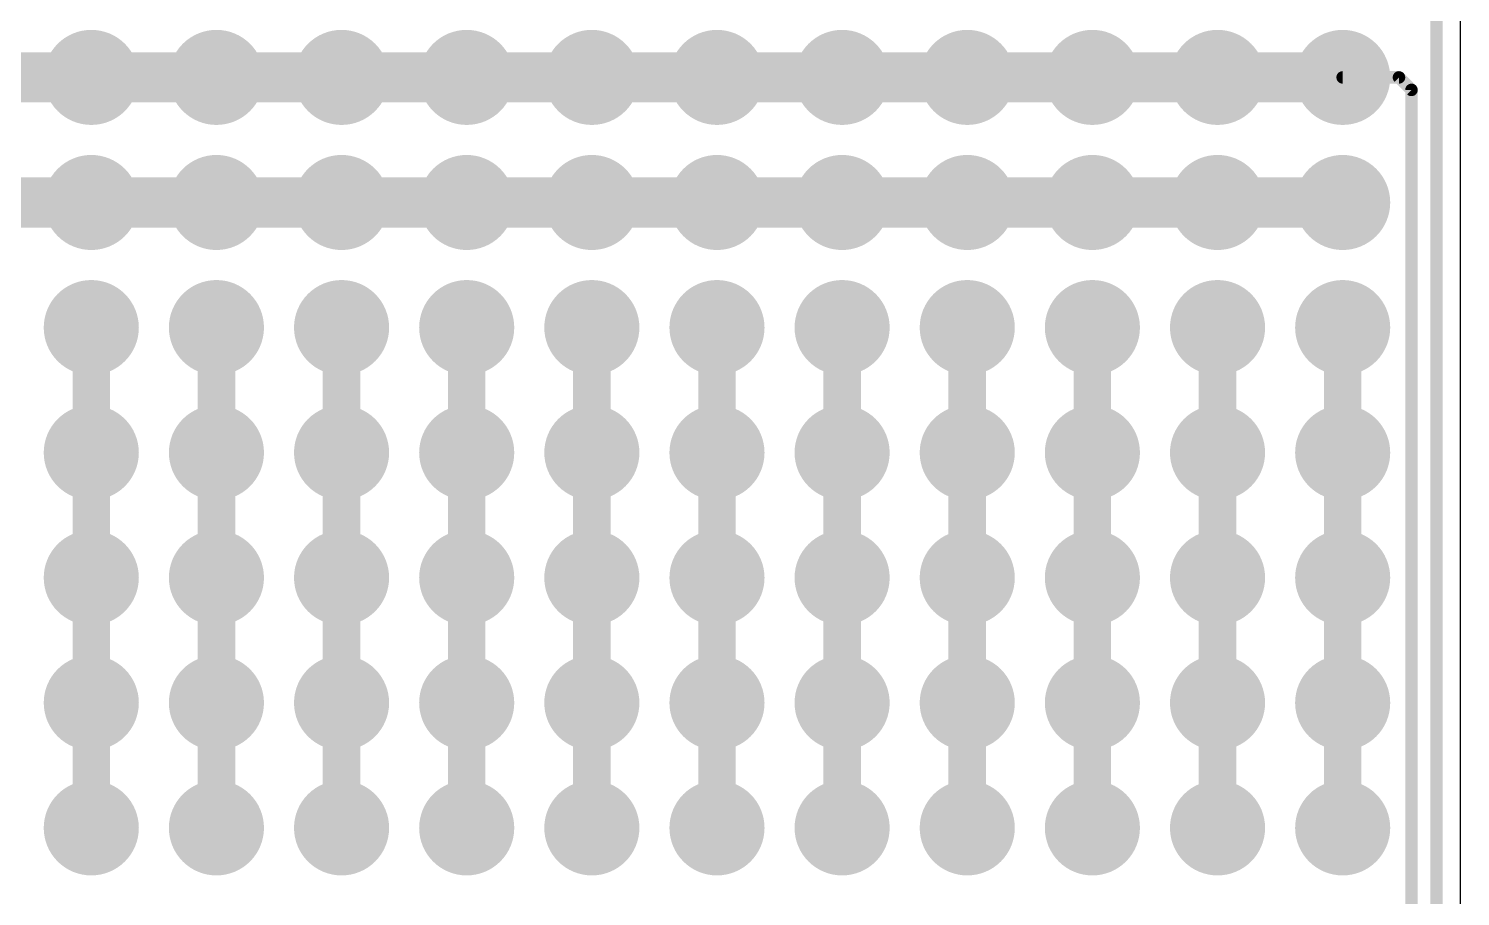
# Model space of a CAD drawing. Extents: x 0 to 65, y 0 to 56.5.
# Drawn here: x 35.94 to 65, y 25.28 to 42.9 of the extents above; entities that cross this region are included whole.
import ezdxf

# ---------------------------------------------------------------- set-up
doc = ezdxf.new("R2010")
doc.units = 0
for name, color, linetype in [('1', 12, 'CONTINUOUS'), ('16', 132, 'CONTINUOUS'), ('18', 110, 'CONTINUOUS'), ('20', 40, 'CONTINUOUS'), ('21', 253, 'CONTINUOUS'), ('30', 253, 'CONTINUOUS')]:
    doc.layers.add(name, color=color, linetype=linetype)

# ---------------------------------------------------------------- blocks, each defined once
blk = doc.blocks.new('RECT')
blk.add_solid([(-0.5, -0.5), (0.5, -0.5), (-0.5, 0.5), (0.5, 0.5)])
blk = doc.blocks.new('ROUNDV')
at = {"const_width": 0.5}
blk.add_lwpolyline([(0, -0.25, 1), (0, 0.25, 1), (0, -0.25)], format="xyb", dxfattribs=at)

msp = doc.modelspace()

# ---------------------------------------------------------------- linework, layer by layer
at = {"layer": '1', "const_width": 0.254}
for points in [[(64.516, 7.62), (64.516, 43.688)], [(63.754, 41.91), (62.611, 41.91)], [(64.008, 41.656), (63.754, 41.91)], [(64.008, 8.382), (64.008, 41.656)]]:
    msp.add_lwpolyline(points, dxfattribs=at)
at = {"layer": '1', "const_width": 0.127}
for points in [[(62.611, 41.9735, 1), (62.611, 41.8465)], [(63.7989, 41.9549, 1), (63.7091, 41.8651)], [(63.754, 41.8465, 1), (63.754, 41.9735)], [(64.0715, 41.656, 1), (63.9445, 41.656)], [(63.9631, 41.6111, 1), (64.0529, 41.7009)]]:
    msp.add_lwpolyline(points, format="xyb", dxfattribs=at)
at = {"layer": '16'}
for points, const_width in [([(64.516, 43.053), (64.516, 7.62)], 0.254), ([(34.671, 41.91), (37.211, 41.91)], 0.8128), ([(37.211, 41.91), (39.751, 41.91)], 0.8128), ([(39.751, 41.91), (42.291, 41.91)], 0.8128), ([(42.291, 41.91), (44.831, 41.91)], 0.8128), ([(47.371, 41.91), (44.831, 41.91)], 0.8128), ([(47.371, 41.91), (49.911, 41.91)], 0.8128), ([(49.911, 41.91), (52.451, 41.91)], 0.8128), ([(52.451, 41.91), (54.991, 41.91)], 0.8128), ([(54.991, 41.91), (57.531, 41.91)], 0.8128), ([(57.531, 41.91), (60.071, 41.91)], 0.8128), ([(60.071, 41.91), (62.611, 41.91)], 0.8128), ([(37.211, 39.37), (34.671, 39.37)], 0.8128), ([(39.751, 39.37), (37.211, 39.37)], 0.8128), ([(42.291, 39.37), (39.751, 39.37)], 0.8128), ([(44.831, 39.37), (42.291, 39.37)], 0.8128), ([(47.371, 39.37), (44.831, 39.37)], 0.8128), ([(49.911, 39.37), (47.371, 39.37)], 0.8128), ([(52.451, 39.37), (49.911, 39.37)], 0.8128), ([(54.991, 39.37), (52.451, 39.37)], 0.8128), ([(57.531, 39.37), (54.991, 39.37)], 0.8128), ([(60.071, 39.37), (57.531, 39.37)], 0.8128), ([(62.611, 39.37), (60.071, 39.37)], 0.8128), ([(37.211, 36.83), (37.211, 34.29)], 0.6096), ([(39.751, 36.83), (39.751, 34.29)], 0.6096), ([(42.291, 36.83), (42.291, 34.29)], 0.6096), ([(44.831, 36.83), (44.831, 34.29)], 0.6096), ([(47.371, 36.83), (47.371, 34.29)], 0.6096), ([(49.911, 36.83), (49.911, 34.29)], 0.6096), ([(52.451, 36.83), (52.451, 34.29)], 0.6096), ([(54.991, 36.83), (54.991, 34.29)], 0.6096), ([(57.531, 36.83), (57.531, 34.29)], 0.6096), ([(60.071, 36.83), (60.071, 34.29)], 0.6096), ([(62.611, 36.83), (62.611, 34.29)], 0.6096), ([(37.211, 34.29), (37.211, 31.75)], 0.6096), ([(39.751, 34.29), (39.751, 31.75)], 0.6096), ([(42.291, 34.29), (42.291, 31.75)], 0.6096), ([(44.831, 34.29), (44.831, 31.75)], 0.6096), ([(47.371, 34.29), (47.371, 31.75)], 0.6096), ([(49.911, 34.29), (49.911, 31.75)], 0.6096), ([(52.451, 34.29), (52.451, 31.75)], 0.6096), ([(54.991, 34.29), (54.991, 31.75)], 0.6096), ([(57.531, 34.29), (57.531, 31.75)], 0.6096), ([(60.071, 34.29), (60.071, 31.75)], 0.6096), ([(62.611, 34.29), (62.611, 31.75)], 0.6096), ([(37.211, 31.75), (37.211, 29.21)], 0.6096), ([(39.751, 31.75), (39.751, 29.21)], 0.6096), ([(42.291, 31.75), (42.291, 29.21)], 0.6096), ([(44.831, 31.75), (44.831, 29.21)], 0.6096), ([(47.371, 31.75), (47.371, 29.21)], 0.6096), ([(49.911, 31.75), (49.911, 29.21)], 0.6096), ([(52.451, 31.75), (52.451, 29.21)], 0.6096), ([(54.991, 31.75), (54.991, 29.21)], 0.6096), ([(57.531, 31.75), (57.531, 29.21)], 0.6096), ([(60.071, 31.75), (60.071, 29.21)], 0.6096), ([(62.611, 31.75), (62.611, 29.21)], 0.6096), ([(37.211, 29.21), (37.211, 26.67)], 0.6096), ([(39.751, 29.21), (39.751, 26.67)], 0.6096), ([(42.291, 29.21), (42.291, 26.67)], 0.6096), ([(44.831, 29.21), (44.831, 26.67)], 0.6096), ([(47.371, 29.21), (47.371, 26.67)], 0.6096), ([(49.911, 29.21), (49.911, 26.67)], 0.6096), ([(52.451, 29.21), (52.451, 26.67)], 0.6096), ([(54.991, 29.21), (54.991, 26.67)], 0.6096), ([(57.531, 29.21), (57.531, 26.67)], 0.6096), ([(60.071, 29.21), (60.071, 26.67)], 0.6096), ([(62.611, 29.21), (62.611, 26.67)], 0.6096)]:
    msp.add_lwpolyline(points, dxfattribs=dict(at, const_width=const_width))
for points, const_width in [([(37.211, 42.1132, 1), (37.211, 41.7068)], 0.4064), ([(37.211, 41.7068, 1), (37.211, 42.1132)], 0.4064), ([(39.751, 42.1132, 1), (39.751, 41.7068)], 0.4064), ([(39.751, 41.7068, 1), (39.751, 42.1132)], 0.4064), ([(42.291, 42.1132, 1), (42.291, 41.7068)], 0.4064), ([(42.291, 41.7068, 1), (42.291, 42.1132)], 0.4064), ([(44.831, 42.1132, 1), (44.831, 41.7068)], 0.4064), ([(44.831, 41.7068, 1), (44.831, 42.1132)], 0.4064), ([(47.371, 42.1132, 1), (47.371, 41.7068)], 0.4064), ([(47.371, 41.7068, 1), (47.371, 42.1132)], 0.4064), ([(49.911, 42.1132, 1), (49.911, 41.7068)], 0.4064), ([(49.911, 41.7068, 1), (49.911, 42.1132)], 0.4064), ([(52.451, 42.1132, 1), (52.451, 41.7068)], 0.4064), ([(52.451, 41.7068, 1), (52.451, 42.1132)], 0.4064), ([(54.991, 42.1132, 1), (54.991, 41.7068)], 0.4064), ([(54.991, 41.7068, 1), (54.991, 42.1132)], 0.4064), ([(57.531, 42.1132, 1), (57.531, 41.7068)], 0.4064), ([(57.531, 41.7068, 1), (57.531, 42.1132)], 0.4064), ([(60.071, 42.1132, 1), (60.071, 41.7068)], 0.4064), ([(60.071, 41.7068, 1), (60.071, 42.1132)], 0.4064), ([(62.611, 41.7068, 1), (62.611, 42.1132)], 0.4064), ([(37.211, 39.5732, 1), (37.211, 39.1668)], 0.4064), ([(37.211, 39.1668, 1), (37.211, 39.5732)], 0.4064), ([(39.751, 39.5732, 1), (39.751, 39.1668)], 0.4064), ([(39.751, 39.1668, 1), (39.751, 39.5732)], 0.4064), ([(42.291, 39.5732, 1), (42.291, 39.1668)], 0.4064), ([(42.291, 39.1668, 1), (42.291, 39.5732)], 0.4064), ([(44.831, 39.5732, 1), (44.831, 39.1668)], 0.4064), ([(44.831, 39.1668, 1), (44.831, 39.5732)], 0.4064), ([(47.371, 39.5732, 1), (47.371, 39.1668)], 0.4064), ([(47.371, 39.1668, 1), (47.371, 39.5732)], 0.4064), ([(49.911, 39.5732, 1), (49.911, 39.1668)], 0.4064), ([(49.911, 39.1668, 1), (49.911, 39.5732)], 0.4064), ([(52.451, 39.5732, 1), (52.451, 39.1668)], 0.4064), ([(52.451, 39.1668, 1), (52.451, 39.5732)], 0.4064), ([(54.991, 39.5732, 1), (54.991, 39.1668)], 0.4064), ([(54.991, 39.1668, 1), (54.991, 39.5732)], 0.4064), ([(57.531, 39.5732, 1), (57.531, 39.1668)], 0.4064), ([(57.531, 39.1668, 1), (57.531, 39.5732)], 0.4064), ([(60.071, 39.5732, 1), (60.071, 39.1668)], 0.4064), ([(60.071, 39.1668, 1), (60.071, 39.5732)], 0.4064), ([(62.611, 39.1668, 1), (62.611, 39.5732)], 0.4064), ([(37.3634, 36.83, 1), (37.0586, 36.83)], 0.3048), ([(39.9034, 36.83, 1), (39.5986, 36.83)], 0.3048), ([(42.4434, 36.83, 1), (42.1386, 36.83)], 0.3048), ([(44.9834, 36.83, 1), (44.6786, 36.83)], 0.3048), ([(47.5234, 36.83, 1), (47.2186, 36.83)], 0.3048), ([(50.0634, 36.83, 1), (49.7586, 36.83)], 0.3048), ([(52.6034, 36.83, 1), (52.2986, 36.83)], 0.3048), ([(55.1434, 36.83, 1), (54.8386, 36.83)], 0.3048), ([(57.6834, 36.83, 1), (57.3786, 36.83)], 0.3048), ([(60.2234, 36.83, 1), (59.9186, 36.83)], 0.3048), ([(62.7634, 36.83, 1), (62.4586, 36.83)], 0.3048), ([(37.3634, 34.29, 1), (37.0586, 34.29)], 0.3048), ([(39.9034, 34.29, 1), (39.5986, 34.29)], 0.3048), ([(42.4434, 34.29, 1), (42.1386, 34.29)], 0.3048), ([(44.9834, 34.29, 1), (44.6786, 34.29)], 0.3048), ([(47.5234, 34.29, 1), (47.2186, 34.29)], 0.3048), ([(50.0634, 34.29, 1), (49.7586, 34.29)], 0.3048), ([(52.6034, 34.29, 1), (52.2986, 34.29)], 0.3048), ([(55.1434, 34.29, 1), (54.8386, 34.29)], 0.3048), ([(57.6834, 34.29, 1), (57.3786, 34.29)], 0.3048), ([(60.2234, 34.29, 1), (59.9186, 34.29)], 0.3048), ([(62.7634, 34.29, 1), (62.4586, 34.29)], 0.3048), ([(37.0586, 34.29, 1), (37.3634, 34.29)], 0.3048), ([(39.5986, 34.29, 1), (39.9034, 34.29)], 0.3048), ([(42.1386, 34.29, 1), (42.4434, 34.29)], 0.3048), ([(44.6786, 34.29, 1), (44.9834, 34.29)], 0.3048), ([(47.2186, 34.29, 1), (47.5234, 34.29)], 0.3048), ([(49.7586, 34.29, 1), (50.0634, 34.29)], 0.3048), ([(52.2986, 34.29, 1), (52.6034, 34.29)], 0.3048), ([(54.8386, 34.29, 1), (55.1434, 34.29)], 0.3048), ([(57.3786, 34.29, 1), (57.6834, 34.29)], 0.3048), ([(59.9186, 34.29, 1), (60.2234, 34.29)], 0.3048), ([(62.4586, 34.29, 1), (62.7634, 34.29)], 0.3048), ([(37.3634, 31.75, 1), (37.0586, 31.75)], 0.3048), ([(39.9034, 31.75, 1), (39.5986, 31.75)], 0.3048), ([(42.4434, 31.75, 1), (42.1386, 31.75)], 0.3048), ([(44.9834, 31.75, 1), (44.6786, 31.75)], 0.3048), ([(47.5234, 31.75, 1), (47.2186, 31.75)], 0.3048), ([(50.0634, 31.75, 1), (49.7586, 31.75)], 0.3048), ([(52.6034, 31.75, 1), (52.2986, 31.75)], 0.3048), ([(55.1434, 31.75, 1), (54.8386, 31.75)], 0.3048), ([(57.6834, 31.75, 1), (57.3786, 31.75)], 0.3048), ([(60.2234, 31.75, 1), (59.9186, 31.75)], 0.3048), ([(62.7634, 31.75, 1), (62.4586, 31.75)], 0.3048), ([(37.0586, 31.75, 1), (37.3634, 31.75)], 0.3048), ([(39.5986, 31.75, 1), (39.9034, 31.75)], 0.3048), ([(42.1386, 31.75, 1), (42.4434, 31.75)], 0.3048), ([(44.6786, 31.75, 1), (44.9834, 31.75)], 0.3048), ([(47.2186, 31.75, 1), (47.5234, 31.75)], 0.3048), ([(49.7586, 31.75, 1), (50.0634, 31.75)], 0.3048), ([(52.2986, 31.75, 1), (52.6034, 31.75)], 0.3048), ([(54.8386, 31.75, 1), (55.1434, 31.75)], 0.3048), ([(57.3786, 31.75, 1), (57.6834, 31.75)], 0.3048), ([(59.9186, 31.75, 1), (60.2234, 31.75)], 0.3048), ([(62.4586, 31.75, 1), (62.7634, 31.75)], 0.3048), ([(37.3634, 29.21, 1), (37.0586, 29.21)], 0.3048), ([(37.0586, 29.21, 1), (37.3634, 29.21)], 0.3048), ([(39.9034, 29.21, 1), (39.5986, 29.21)], 0.3048), ([(39.5986, 29.21, 1), (39.9034, 29.21)], 0.3048), ([(42.4434, 29.21, 1), (42.1386, 29.21)], 0.3048), ([(42.1386, 29.21, 1), (42.4434, 29.21)], 0.3048), ([(44.9834, 29.21, 1), (44.6786, 29.21)], 0.3048), ([(44.6786, 29.21, 1), (44.9834, 29.21)], 0.3048), ([(47.5234, 29.21, 1), (47.2186, 29.21)], 0.3048), ([(47.2186, 29.21, 1), (47.5234, 29.21)], 0.3048), ([(50.0634, 29.21, 1), (49.7586, 29.21)], 0.3048), ([(49.7586, 29.21, 1), (50.0634, 29.21)], 0.3048), ([(52.6034, 29.21, 1), (52.2986, 29.21)], 0.3048), ([(52.2986, 29.21, 1), (52.6034, 29.21)], 0.3048), ([(55.1434, 29.21, 1), (54.8386, 29.21)], 0.3048), ([(54.8386, 29.21, 1), (55.1434, 29.21)], 0.3048), ([(57.6834, 29.21, 1), (57.3786, 29.21)], 0.3048), ([(57.3786, 29.21, 1), (57.6834, 29.21)], 0.3048), ([(60.2234, 29.21, 1), (59.9186, 29.21)], 0.3048), ([(59.9186, 29.21, 1), (60.2234, 29.21)], 0.3048), ([(62.7634, 29.21, 1), (62.4586, 29.21)], 0.3048), ([(62.4586, 29.21, 1), (62.7634, 29.21)], 0.3048), ([(37.0586, 26.67, 1), (37.3634, 26.67)], 0.3048), ([(39.5986, 26.67, 1), (39.9034, 26.67)], 0.3048), ([(42.1386, 26.67, 1), (42.4434, 26.67)], 0.3048), ([(44.6786, 26.67, 1), (44.9834, 26.67)], 0.3048), ([(47.2186, 26.67, 1), (47.5234, 26.67)], 0.3048), ([(49.7586, 26.67, 1), (50.0634, 26.67)], 0.3048), ([(52.2986, 26.67, 1), (52.6034, 26.67)], 0.3048), ([(54.8386, 26.67, 1), (55.1434, 26.67)], 0.3048), ([(57.3786, 26.67, 1), (57.6834, 26.67)], 0.3048), ([(59.9186, 26.67, 1), (60.2234, 26.67)], 0.3048), ([(62.4586, 26.67, 1), (62.7634, 26.67)], 0.3048)]:
    msp.add_lwpolyline(points, format="xyb", dxfattribs=dict(at, const_width=const_width))
at = {"layer": '20'}
msp.add_line((65, 3), (65, 53.5), dxfattribs=at)
at = {"layer": '21'}
for points, const_width in [([(6.731, 41.91), (62.611, 41.91)], 0.8128), ([(6.731, 39.37), (62.865, 39.37)], 0.8128), ([(37.211, 36.83), (37.211, 26.416)], 0.6096), ([(39.751, 36.83), (39.751, 26.416)], 0.6096), ([(42.291, 36.83), (42.291, 26.416)], 0.6096), ([(44.831, 36.83), (44.831, 26.416)], 0.6096), ([(47.371, 36.83), (47.371, 26.416)], 0.6096), ([(49.911, 36.83), (49.911, 26.416)], 0.6096), ([(52.451, 36.83), (52.451, 26.416)], 0.6096), ([(54.991, 36.83), (54.991, 26.416)], 0.6096), ([(57.531, 36.83), (57.531, 26.416)], 0.6096), ([(60.071, 36.83), (60.071, 26.416)], 0.6096), ([(62.611, 36.83), (62.611, 26.416)], 0.6096)]:
    msp.add_lwpolyline(points, dxfattribs=dict(at, const_width=const_width))
for points, const_width in [([(62.611, 41.7068, 1), (62.611, 42.1132)], 0.4064), ([(62.865, 39.1668, 1), (62.865, 39.5732)], 0.4064), ([(37.3634, 36.83, 1), (37.0586, 36.83)], 0.3048), ([(39.9034, 36.83, 1), (39.5986, 36.83)], 0.3048), ([(42.4434, 36.83, 1), (42.1386, 36.83)], 0.3048), ([(44.9834, 36.83, 1), (44.6786, 36.83)], 0.3048), ([(47.5234, 36.83, 1), (47.2186, 36.83)], 0.3048), ([(50.0634, 36.83, 1), (49.7586, 36.83)], 0.3048), ([(52.6034, 36.83, 1), (52.2986, 36.83)], 0.3048), ([(55.1434, 36.83, 1), (54.8386, 36.83)], 0.3048), ([(57.6834, 36.83, 1), (57.3786, 36.83)], 0.3048), ([(60.2234, 36.83, 1), (59.9186, 36.83)], 0.3048), ([(62.7634, 36.83, 1), (62.4586, 36.83)], 0.3048), ([(37.0586, 26.416, 1), (37.3634, 26.416)], 0.3048), ([(39.5986, 26.416, 1), (39.9034, 26.416)], 0.3048), ([(42.1386, 26.416, 1), (42.4434, 26.416)], 0.3048), ([(44.6786, 26.416, 1), (44.9834, 26.416)], 0.3048), ([(47.2186, 26.416, 1), (47.5234, 26.416)], 0.3048), ([(49.7586, 26.416, 1), (50.0634, 26.416)], 0.3048), ([(52.2986, 26.416, 1), (52.6034, 26.416)], 0.3048), ([(54.8386, 26.416, 1), (55.1434, 26.416)], 0.3048), ([(57.3786, 26.416, 1), (57.6834, 26.416)], 0.3048), ([(59.9186, 26.416, 1), (60.2234, 26.416)], 0.3048), ([(62.4586, 26.416, 1), (62.7634, 26.416)], 0.3048)]:
    msp.add_lwpolyline(points, format="xyb", dxfattribs=dict(at, const_width=const_width))

# ---------------------------------------------------------------- block references
at = {"layer": '18', "xscale": 1.9304, "yscale": 1.9304}
for p in [(37.211, 41.91), (37.211, 41.91), (39.751, 41.91), (39.751, 41.91), (42.291, 41.91), (42.291, 41.91), (44.831, 41.91), (44.831, 41.91), (47.371, 41.91), (47.371, 41.91), (49.911, 41.91), (49.911, 41.91), (52.451, 41.91), (52.451, 41.91), (54.991, 41.91), (54.991, 41.91), (57.531, 41.91), (57.531, 41.91), (60.071, 41.91), (60.071, 41.91), (62.611, 41.91), (62.611, 41.91), (37.211, 39.37), (37.211, 39.37), (39.751, 39.37), (39.751, 39.37), (42.291, 39.37), (42.291, 39.37), (44.831, 39.37), (44.831, 39.37), (47.371, 39.37), (47.371, 39.37), (49.911, 39.37), (49.911, 39.37), (52.451, 39.37), (52.451, 39.37), (54.991, 39.37), (54.991, 39.37), (57.531, 39.37), (57.531, 39.37), (60.071, 39.37), (60.071, 39.37), (62.611, 39.37), (62.611, 39.37), (37.211, 36.83), (37.211, 36.83), (39.751, 36.83), (39.751, 36.83), (42.291, 36.83), (42.291, 36.83), (44.831, 36.83), (44.831, 36.83), (47.371, 36.83), (47.371, 36.83), (49.911, 36.83), (49.911, 36.83), (52.451, 36.83), (52.451, 36.83), (54.991, 36.83), (54.991, 36.83), (57.531, 36.83), (57.531, 36.83), (60.071, 36.83), (60.071, 36.83), (62.611, 36.83), (62.611, 36.83), (37.211, 34.29), (37.211, 34.29), (39.751, 34.29), (39.751, 34.29), (42.291, 34.29), (42.291, 34.29), (44.831, 34.29), (44.831, 34.29), (47.371, 34.29), (47.371, 34.29), (49.911, 34.29), (49.911, 34.29), (52.451, 34.29), (52.451, 34.29), (54.991, 34.29), (54.991, 34.29), (57.531, 34.29), (57.531, 34.29), (60.071, 34.29), (60.071, 34.29), (62.611, 34.29), (62.611, 34.29), (37.211, 31.75), (37.211, 31.75), (39.751, 31.75), (39.751, 31.75), (42.291, 31.75), (42.291, 31.75), (44.831, 31.75), (44.831, 31.75), (47.371, 31.75), (47.371, 31.75), (49.911, 31.75), (49.911, 31.75), (52.451, 31.75), (52.451, 31.75), (54.991, 31.75), (54.991, 31.75), (57.531, 31.75), (57.531, 31.75), (60.071, 31.75), (60.071, 31.75), (62.611, 31.75), (62.611, 31.75), (37.211, 29.21), (37.211, 29.21), (39.751, 29.21), (39.751, 29.21), (42.291, 29.21), (42.291, 29.21), (44.831, 29.21), (44.831, 29.21), (47.371, 29.21), (47.371, 29.21), (49.911, 29.21), (49.911, 29.21), (52.451, 29.21), (52.451, 29.21), (54.991, 29.21), (54.991, 29.21), (57.531, 29.21), (57.531, 29.21), (60.071, 29.21), (60.071, 29.21), (62.611, 29.21), (62.611, 29.21), (37.211, 26.67), (37.211, 26.67), (39.751, 26.67), (39.751, 26.67), (42.291, 26.67), (42.291, 26.67), (44.831, 26.67), (44.831, 26.67), (47.371, 26.67), (47.371, 26.67), (49.911, 26.67), (49.911, 26.67), (52.451, 26.67), (52.451, 26.67), (54.991, 26.67), (54.991, 26.67), (57.531, 26.67), (57.531, 26.67), (60.071, 26.67), (60.071, 26.67), (62.611, 26.67), (62.611, 26.67)]:
    msp.add_blockref('ROUNDV', p, dxfattribs=at)
at = {"layer": '30'}
for p, xscale, yscale in [((34.798, 41.91), 56.896, 1.016), ((34.671, 39.37), 56.642, 1.016), ((37.211, 31.6865), 0.762, 10.541), ((39.751, 31.6865), 0.762, 10.541), ((42.291, 31.6865), 0.762, 10.541), ((44.831, 31.6865), 0.762, 10.541), ((47.371, 31.6865), 0.762, 10.541), ((49.911, 31.6865), 0.762, 10.541), ((52.451, 31.6865), 0.762, 10.541), ((54.991, 31.6865), 0.762, 10.541), ((57.531, 31.6865), 0.762, 10.541), ((60.071, 31.6865), 0.762, 10.541), ((62.611, 31.6865), 0.762, 10.541)]:
    msp.add_blockref('RECT', p, dxfattribs=dict(at, xscale=xscale, yscale=yscale))

doc.saveas('drawing.dxf')
